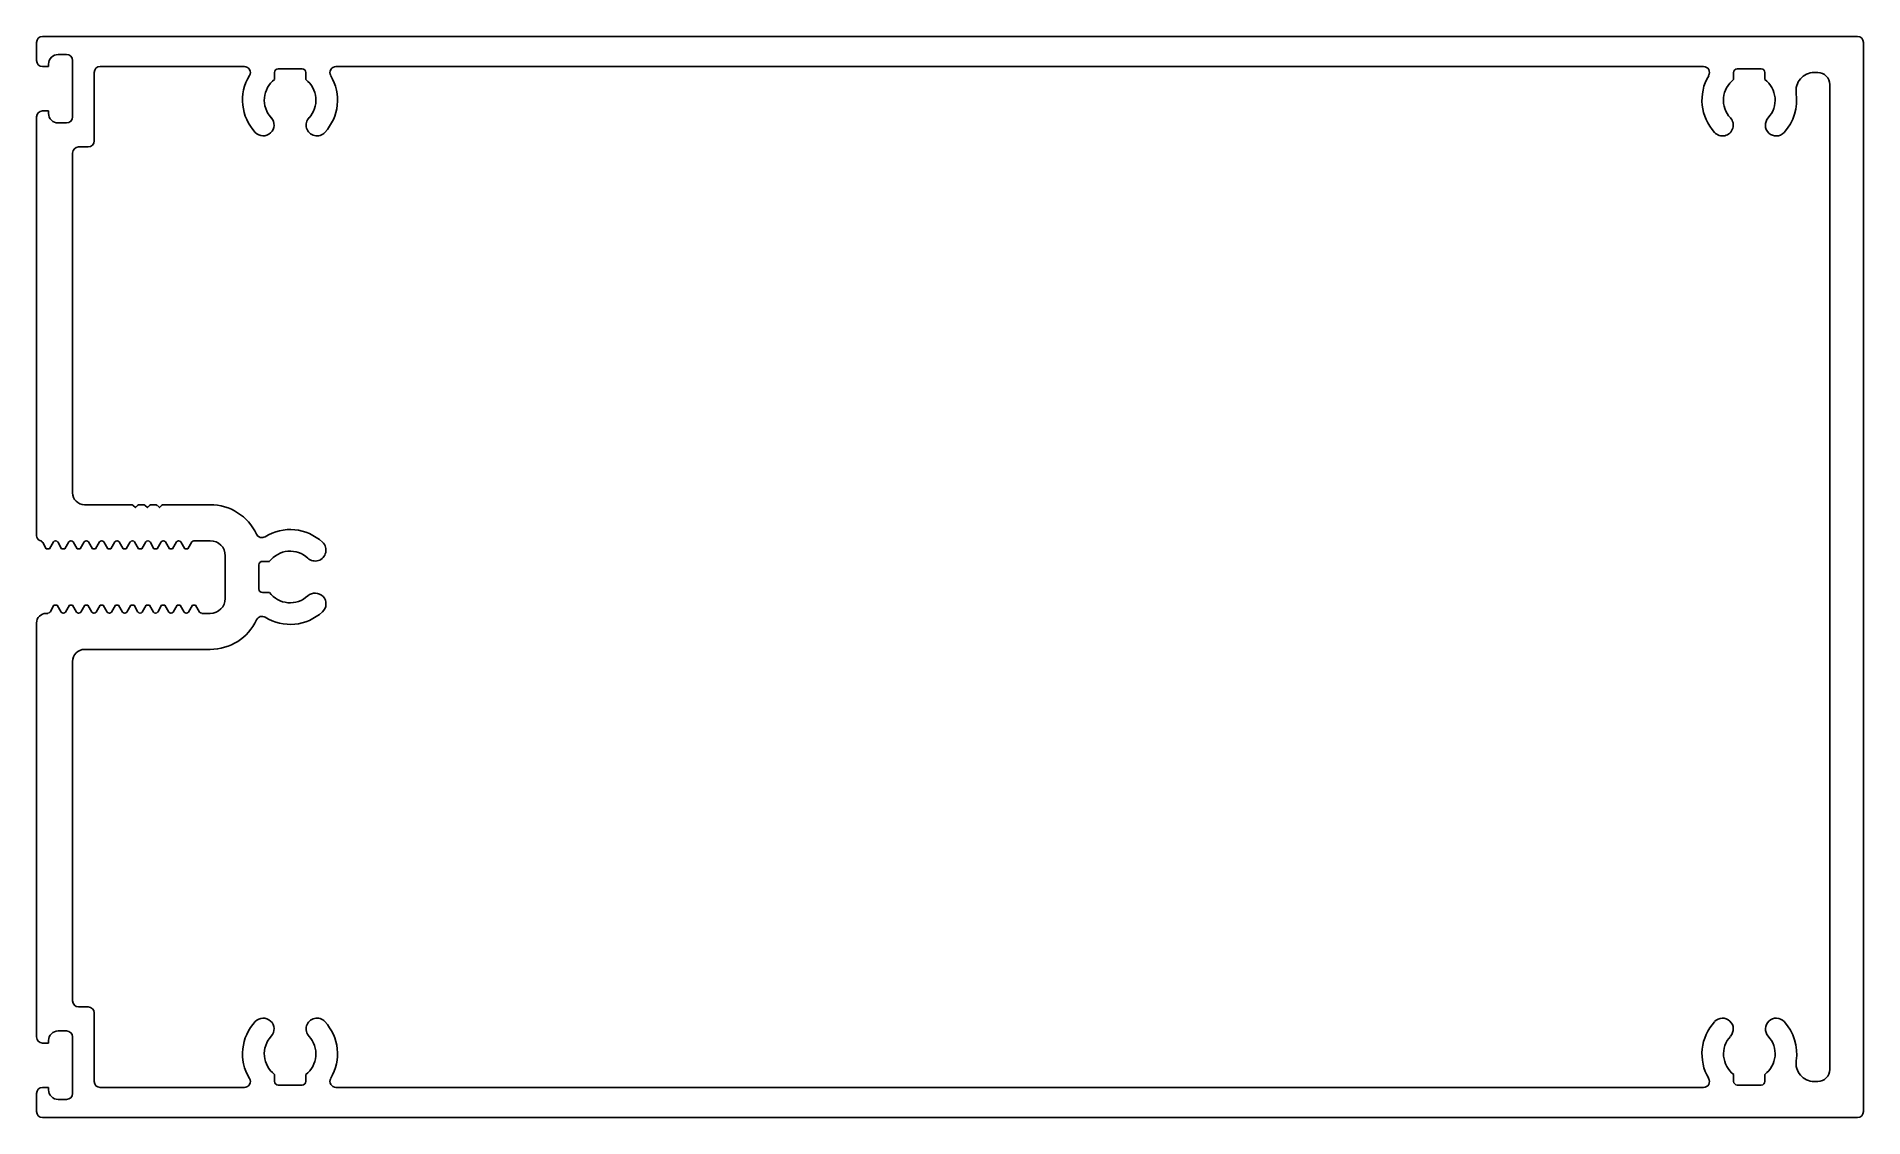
# Model space of a CAD drawing. Extents: x -78 to 74, y 3 to 93.
import ezdxf

# ---------------------------------------------------------------- set-up
doc = ezdxf.new("R2010")
doc.units = 0
doc.layers.add('1', color=7, linetype='CONTINUOUS')
doc.layers.add('ALUM', color=4, linetype='CONTINUOUS')

msp = doc.modelspace()

# ---------------------------------------------------------------- linework, layer by layer
at = {"layer": '1', "color": 7, "linetype": 'CONTINUOUS'}
for p, q in [((-72.79, 89.74), (-72.79, 84.04)), ((-60.3, 90.24), (-72.29, 90.24)), ((-57.79, 89.74), (-57.79, 89.15)), ((-55.49, 90.04), (-57.49, 90.04)), ((-55.19, 89.15), (-55.19, 89.74)), ((61.1, 90.24), (-52.68, 90.24)), ((63.61, 89.74), (63.61, 89.15)), ((65.91, 90.04), (63.91, 90.04)), ((66.21, 89.15), (66.21, 89.74)), ((70.61, 89.74), (70.3, 89.74)), ((71.61, 6.74), (71.61, 88.74)), ((-74.59, 83.04), (-74.59, 54.76)), ((-73.29, 83.54), (-74.09, 83.54)), ((-73.59, 53.76), (-69.72, 53.76)), ((-69.72, 53.76), (-69.72, 53.76)), ((-69.72, 53.76), (-69.72, 53.76)), ((-69.54, 53.69), (-69.37, 53.52)), ((-69.36, 53.52), (-69.19, 53.69)), ((-69.01, 53.76), (-68.72, 53.76)), ((-68.72, 53.76), (-69.01, 53.76)), ((-69.01, 53.76), (-68.72, 53.76)), ((-68.72, 53.76), (-69.01, 53.76)), ((-69.01, 53.76), (-68.72, 53.76)), ((-68.54, 53.69), (-68.37, 53.52)), ((-68.36, 53.52), (-68.19, 53.69)), ((-68.01, 53.76), (-67.72, 53.76)), ((-67.54, 53.69), (-67.37, 53.52)), ((-67.36, 53.52), (-67.19, 53.69)), ((-67.01, 53.76), (-67.01, 53.76)), ((-67.01, 53.76), (-63.14, 53.76)), ((-59.09, 48.74), (-59.09, 46.74)), ((-58.2, 49.04), (-58.79, 49.04)), ((-58.79, 46.44), (-58.2, 46.44)), ((-63.14, 41.71), (-73.59, 41.71)), ((-74.59, 40.71), (-74.59, 12.44)), ((-74.09, 11.94), (-73.29, 11.94)), ((-72.79, 11.44), (-72.79, 5.74)), ((-57.79, 6.33), (-57.79, 5.74)), ((-55.19, 5.74), (-55.19, 6.33)), ((63.61, 6.32), (63.61, 5.74)), ((66.21, 5.74), (66.21, 6.32)), ((-72.29, 5.24), (-60.3, 5.24)), ((-57.49, 5.44), (-55.49, 5.44)), ((-52.68, 5.24), (61.1, 5.24)), ((63.91, 5.44), (65.91, 5.44)), ((70.3, 5.74), (70.61, 5.74))]:
    msp.add_line(p, q, dxfattribs=at)
for centre, radius, start, end in [((-72.29, 89.74), 0.5, 90, 180), ((-60.3, 89.74), 0.5, 328.9594, 90), ((-57.49, 89.74), 0.3, 90, 180), ((-55.49, 89.74), 0.3, 0, 90), ((-52.68, 89.74), 0.5, 90, 211.0617), ((61.1, 89.74), 0.501, 328.9355, 90), ((63.91, 89.74), 0.3, 90, 180), ((65.91, 89.74), 0.3, 0, 90), ((70.3, 88.24), 1.5, 90, 188.5608), ((70.61, 88.74), 1, 0, 90), ((-56.49, 87.44), 3.96, 148.9594, 222.806), ((-56.49, 87.44), 2.15, 127.1355, 222.8312), ((-56.49, 87.44), 2.15, 317.0458, 52.6852), ((-56.5, 87.44), 3.95, 317.1345, 31.0617), ((64.92, 87.44), 3.95, 148.9355, 222.8658), ((64.91, 87.44), 2.15, 127.3148, 222.9545), ((64.91, 87.44), 2.15, 317.1689, 52.8645), ((64.9, 87.43), 3.95, 317.3458, 8.5608), ((-58.73, 85.37), 0.902, 222.9787, 42.8312), ((-54.26, 85.37), 0.902, 137.0458, 317.1345), ((62.68, 85.36), 0.902, 222.8658, 42.9545), ((67.15, 85.36), 0.902, 137.1689, 317.0215), ((-73.29, 84.04), 0.5, 270, 0), ((-74.09, 83.04), 0.5, 90, 180), ((-73.59, 54.76), 1, 180, 270), ((-69.72, 53.51), 0.25, 45, 90), ((-69.37, 53.53), 0.008, 225, 315), ((-69.01, 53.51), 0.25, 90, 135), ((-68.72, 53.51), 0.25, 45, 90), ((-68.37, 53.53), 0.008, 225, 315), ((-68.01, 53.51), 0.25, 90, 135), ((-67.72, 53.51), 0.25, 45, 90), ((-67.37, 53.53), 0.008, 225, 315), ((-67.01, 53.51), 0.25, 90, 135), ((-63.14, 49.51), 4.25, 25.0138, 90), ((-56.49, 47.74), 3.95, 47.1345, 121.8219), ((-58.84, 51.52), 0.5, 205.0138, 301.8219), ((-54.41, 49.97), 0.902, 227.0458, 47.1345), ((-58.79, 48.74), 0.3, 90, 180), ((-56.49, 47.74), 2.15, 47.0458, 142.6852), ((-58.79, 46.74), 0.3, 180, 270), ((-56.49, 47.74), 2.15, 217.1355, 312.8312), ((-54.41, 45.5), 0.902, 312.9787, 132.8312), ((-63.14, 45.96), 4.25, 270, 335.0315), ((-58.83, 43.96), 0.5, 58.2241, 155.0315), ((-56.49, 47.75), 3.96, 238.2241, 312.806), ((-73.59, 40.71), 1, 90, 180), ((-74.09, 12.44), 0.5, 180, 270), ((-73.29, 11.44), 0.5, 0, 90), ((-56.49, 8.04), 3.96, 137.194, 211.0406), ((-58.73, 10.11), 0.902, 317.1688, 137.0213), ((-54.26, 10.11), 0.902, 42.8655, 222.9542), ((-56.5, 8.04), 3.95, 328.9383, 42.8655), ((64.91, 8.03), 3.94, 137.0462, 211.0535), ((62.68, 10.11), 0.899, 317.3168, 136.9842), ((67.15, 10.11), 0.899, 42.8518, 222.7733), ((64.93, 8.05), 3.93, 351.4603, 42.8518), ((-56.49, 8.04), 2.15, 137.1688, 232.8645), ((-56.49, 8.03), 2.15, 307.3148, 42.9542), ((64.92, 8.03), 2.15, 137.0361, 232.67), ((64.91, 8.04), 2.15, 307.1512, 42.7733), ((70.3, 7.24), 1.5, 171.4603, 270), ((70.61, 6.74), 1, 270, 360), ((-72.29, 5.74), 0.5, 180, 270), ((-60.3, 5.74), 0.5, 270, 31.0406), ((-57.49, 5.74), 0.3, 180, 270), ((-55.49, 5.74), 0.3, 270, 360), ((-52.68, 5.74), 0.5, 148.9383, 270), ((61.1, 5.74), 0.501, 270, 31.0535), ((63.91, 5.74), 0.3, 180, 270), ((65.91, 5.74), 0.3, 270, 360)]:
    msp.add_arc(centre, radius, start, end, dxfattribs=at)
at = {"layer": 'ALUM', "color": 7}
for p, q in [((-77.09, 92.74), (73.91, 92.74)), ((-77.59, 90.74), (-77.59, 92.24)), ((-75.09, 91.24), (-75.79, 91.24)), ((74.41, 92.24), (74.41, 3.24)), ((-76.59, 90.24), (-77.09, 90.24)), ((-76.59, 90.44), (-76.59, 90.24)), ((-74.59, 86.04), (-74.59, 90.74)), ((-77.59, 51.17), (-77.59, 86.04)), ((-77.09, 86.54), (-76.59, 86.54)), ((-76.59, 86.54), (-76.59, 86.34)), ((-75.79, 85.54), (-75.09, 85.54)), ((-76.78, 50.09), (-77.08, 50.6)), ((-76.19, 50.66), (-76.52, 50.09)), ((-75.5, 50.09), (-75.83, 50.66)), ((-74.91, 50.66), (-75.24, 50.09)), ((-74.22, 50.09), (-74.55, 50.66)), ((-73.63, 50.66), (-73.96, 50.09)), ((-72.94, 50.09), (-73.27, 50.66)), ((-72.35, 50.66), (-72.68, 50.09)), ((-71.66, 50.09), (-71.99, 50.66)), ((-71.07, 50.66), (-71.4, 50.09)), ((-70.38, 50.09), (-70.71, 50.66)), ((-69.79, 50.66), (-70.12, 50.09)), ((-69.1, 50.09), (-69.43, 50.66)), ((-68.51, 50.66), (-68.84, 50.09)), ((-67.82, 50.09), (-68.15, 50.66)), ((-67.23, 50.66), (-67.56, 50.09)), ((-66.54, 50.09), (-66.87, 50.66)), ((-65.95, 50.66), (-66.28, 50.09)), ((-65.26, 50.09), (-65.59, 50.66)), ((-64.67, 50.66), (-65, 50.09)), ((-63.14, 50.76), (-64.49, 50.76)), ((-76.52, 50.09), (-76.78, 50.09)), ((-75.24, 50.09), (-75.5, 50.09)), ((-73.96, 50.09), (-74.22, 50.09)), ((-72.68, 50.09), (-72.94, 50.09)), ((-71.4, 50.09), (-71.66, 50.09)), ((-70.12, 50.09), (-70.38, 50.09)), ((-68.84, 50.09), (-69.1, 50.09)), ((-67.56, 50.09), (-67.82, 50.09)), ((-66.28, 50.09), (-66.54, 50.09)), ((-65, 50.09), (-65.26, 50.09)), ((-61.89, 45.96), (-61.89, 49.51)), ((-76.79, 44.71), (-76.65, 44.71)), ((-76.47, 44.82), (-76.14, 45.39)), ((-76.14, 45.39), (-75.88, 45.39)), ((-75.88, 45.39), (-75.55, 44.82)), ((-75.19, 44.82), (-74.86, 45.39)), ((-74.86, 45.39), (-74.6, 45.39)), ((-74.6, 45.39), (-74.27, 44.82)), ((-73.91, 44.82), (-73.58, 45.39)), ((-73.58, 45.39), (-73.32, 45.39)), ((-73.32, 45.39), (-72.99, 44.82)), ((-72.63, 44.82), (-72.3, 45.39)), ((-72.3, 45.39), (-72.04, 45.39)), ((-72.04, 45.39), (-71.71, 44.82)), ((-71.35, 44.82), (-71.02, 45.39)), ((-71.02, 45.39), (-70.76, 45.39)), ((-70.76, 45.39), (-70.43, 44.82)), ((-70.07, 44.82), (-69.74, 45.39)), ((-69.74, 45.39), (-69.48, 45.39)), ((-69.48, 45.39), (-69.15, 44.82)), ((-68.79, 44.82), (-68.46, 45.39)), ((-68.46, 45.39), (-68.2, 45.39)), ((-68.2, 45.39), (-67.87, 44.82)), ((-67.51, 44.82), (-67.18, 45.39)), ((-67.18, 45.39), (-66.92, 45.39)), ((-66.92, 45.39), (-66.59, 44.82)), ((-66.23, 44.82), (-65.9, 45.39)), ((-65.9, 45.39), (-65.64, 45.39)), ((-65.64, 45.39), (-65.31, 44.82)), ((-64.95, 44.82), (-64.62, 45.39)), ((-64.62, 45.39), (-64.36, 45.39)), ((-64.36, 45.39), (-64.02, 44.82)), ((-63.85, 44.71), (-63.14, 44.71)), ((-77.59, 9.44), (-77.59, 43.91)), ((-76.59, 9.14), (-76.59, 8.94)), ((-75.09, 9.94), (-75.79, 9.94)), ((-74.59, 4.74), (-74.59, 9.44)), ((-76.59, 8.94), (-77.09, 8.94)), ((-77.59, 3.24), (-77.59, 4.74)), ((-77.09, 5.24), (-76.59, 5.24)), ((-76.59, 5.24), (-76.59, 5.04)), ((-75.79, 4.24), (-75.09, 4.24)), ((73.91, 2.74), (-77.09, 2.74))]:
    msp.add_line(p, q, dxfattribs=at)
for centre, radius, start, end in [((-77.09, 92.24), 0.5, 90, 180), ((73.91, 92.24), 0.5, 0, 90), ((-75.79, 90.44), 0.8, 89.8406, 179.8404), ((-75.09, 90.74), 0.5, 0, 90), ((-77.09, 90.74), 0.5, 180, 270), ((-77.09, 86.04), 0.5, 90, 180), ((-75.79, 86.34), 0.8, 180.1596, 270.1594), ((-75.09, 86.04), 0.5, 270, 0), ((-77.19, 51.17), 0.4, 180, 252.9127), ((-77.43, 50.4), 0.4, 30, 72.9127), ((-76.01, 50.56), 0.203, 30, 150), ((-74.73, 50.56), 0.203, 30, 150), ((-73.45, 50.56), 0.203, 30, 150), ((-72.17, 50.56), 0.203, 30, 150), ((-70.89, 50.56), 0.203, 30, 150), ((-69.61, 50.56), 0.203, 30, 150), ((-68.33, 50.56), 0.203, 30, 150), ((-67.05, 50.56), 0.203, 30, 150), ((-65.77, 50.56), 0.203, 30, 150), ((-64.49, 50.56), 0.203, 90, 150), ((-63.14, 49.51), 1.25, 0, 90), ((-63.14, 45.96), 1.25, 270, 0), ((-76.79, 43.91), 0.8, 90, 180), ((-76.65, 44.92), 0.203, 270, 330), ((-75.37, 44.92), 0.203, 210, 330), ((-74.09, 44.92), 0.203, 210, 330), ((-72.81, 44.92), 0.203, 210, 330), ((-71.53, 44.92), 0.203, 210, 330), ((-70.25, 44.92), 0.203, 210, 330), ((-68.97, 44.92), 0.203, 210, 330), ((-67.69, 44.92), 0.203, 210, 330), ((-66.41, 44.92), 0.203, 210, 330), ((-65.13, 44.92), 0.203, 210, 330), ((-63.85, 44.92), 0.203, 210, 270), ((-77.09, 9.44), 0.5, 180, 270), ((-75.79, 9.14), 0.8, 89.8406, 179.8404), ((-75.09, 9.44), 0.5, 360, 90), ((-77.09, 4.74), 0.5, 90, 180), ((-75.79, 5.04), 0.8, 180.1596, 270.1594), ((-75.09, 4.74), 0.5, 270, 360), ((-77.09, 3.24), 0.5, 180, 270), ((73.91, 3.24), 0.5, 270, 0)]:
    msp.add_arc(centre, radius, start, end, dxfattribs=at)

doc.saveas('drawing.dxf')
